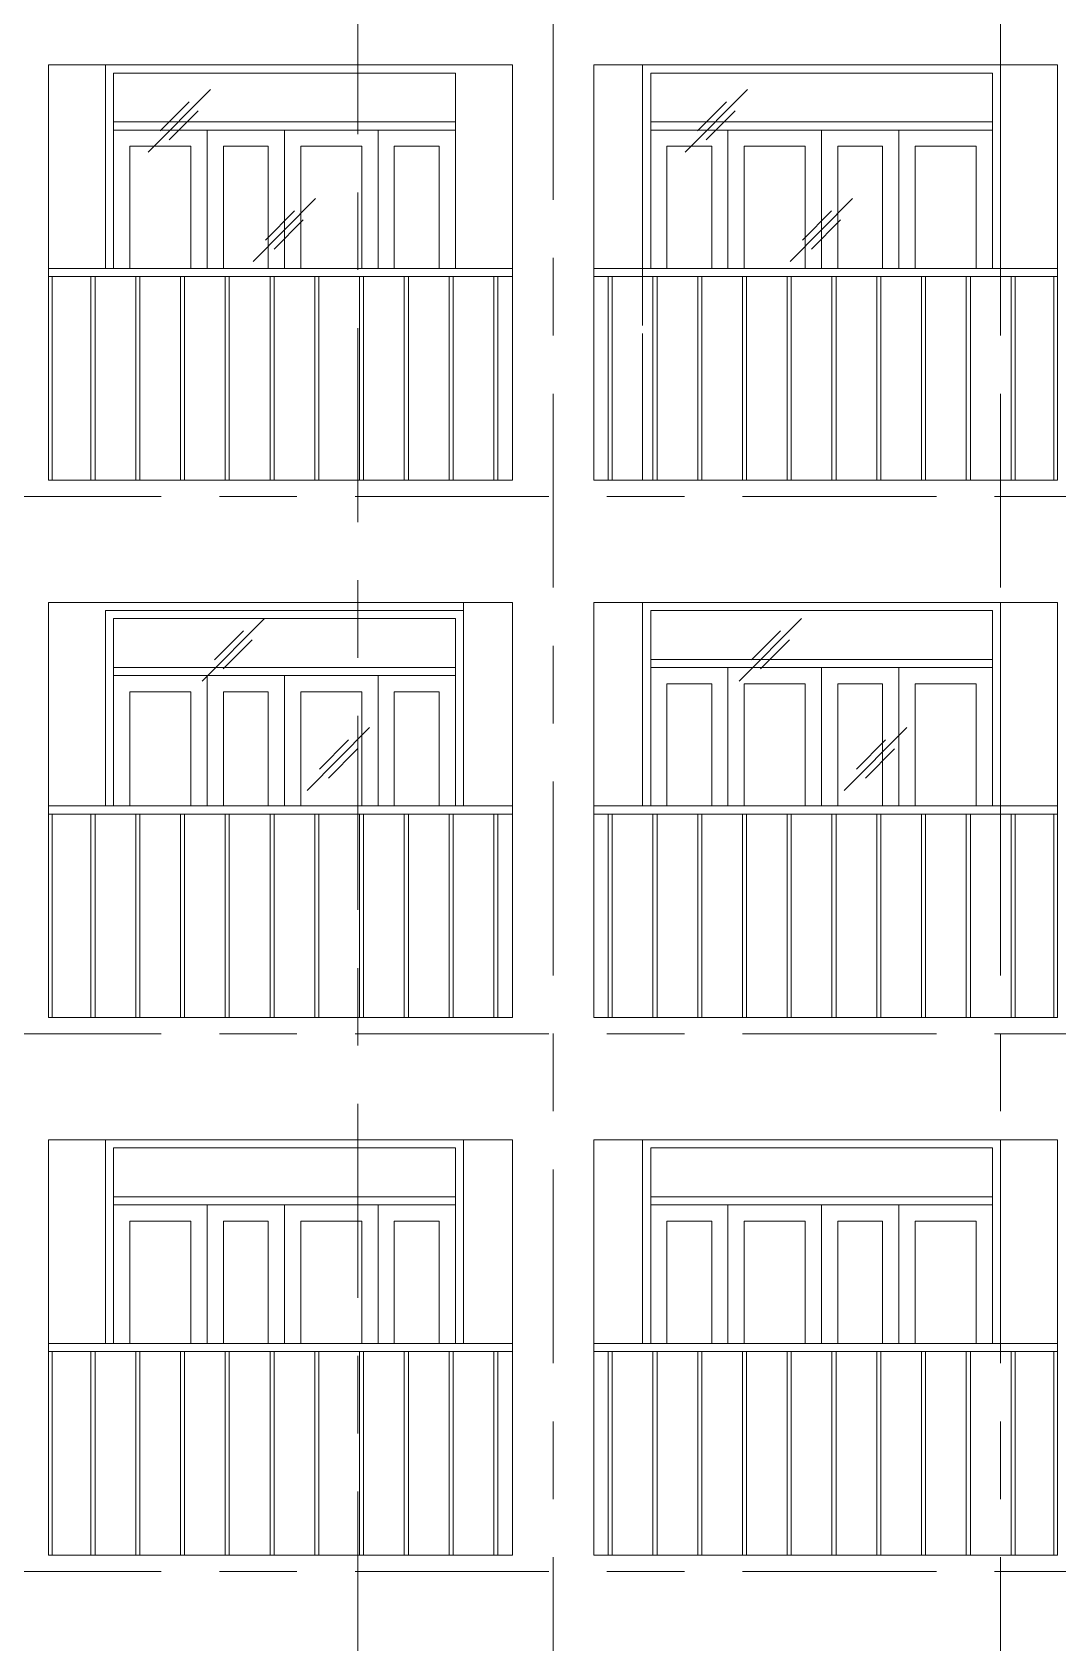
# Model space of a CAD drawing. Header units: millimetres. Extents: x -2100 to 124761, y -10432 to 93550.
# Drawn here: x 15900 to 22201, y 21462 to 31351 of the extents above; entities that cross this region are included whole.
import ezdxf
from ezdxf.xclip import XClip

# ---------------------------------------------------------------- set-up
doc = ezdxf.new("R2010")
doc.units = ezdxf.units.MM
doc.header["$XCLIPFRAME"] = 0
doc.linetypes.add('Centre', pattern=[31.75, 6.35, -4.7625, 15.875, -4.7625])
for name, color, linetype, lineweight in [('CUA', 31, 'Continuous', 9), ('KINH', 152, 'Continuous', 5), ('NET THAY 1', 41, 'Continuous', 5), ('NET THAY 2', 55, 'Continuous', 5), ('NET-THAY', 2, 'Continuous', 9), ('TRUC', 225, 'Continuous', 5)]:
    doc.layers.add(name, color=color, linetype=linetype, lineweight=lineweight)

# ---------------------------------------------------------------- blocks, each defined once
blk = doc.blocks.new('CUA LO GIA - DB6-V104-MẶT ĐỨNG TRỤC A-Q')
at = {"layer": 'CUA'}
for p, q in [((18549.9, 24500), (16349.9, 24500)), ((16349.9, 23250), (16349.9, 24500)), ((16399.9, 24450), (16399.9, 23250)), ((16399.9, 24450), (18499.9, 24450)), ((18499.9, 23250), (18499.9, 24450)), ((18499.9, 24150), (16399.9, 24150)), ((16399.9, 24150), (16399.9, 24100)), ((18499.9, 24100), (18499.9, 24150)), ((16399.9, 24100), (18499.9, 24100)), ((16974.9, 24100), (16399.9, 24100)), ((16399.9, 24100), (16399.9, 23250)), ((16974.9, 23250), (16974.9, 24100)), ((17449.9, 24100), (17449.9, 23250)), ((17449.9, 23250), (17449.9, 24100)), ((18024.9, 24100), (18024.9, 23250)), ((18499.9, 24100), (18024.9, 24100)), ((18499.9, 23250), (18499.9, 24100)), ((16499.9, 23250), (16499.9, 24000)), ((16499.9, 24000), (16874.9, 24000)), ((16874.9, 24000), (16874.9, 23250)), ((17074.9, 24000), (17349.9, 24000)), ((17074.9, 23250), (17074.9, 24000)), ((17349.9, 24000), (17349.9, 23250)), ((17549.9, 23250), (17549.9, 24000)), ((17549.9, 24000), (17924.9, 24000)), ((17924.9, 24000), (17924.9, 23250)), ((18124.9, 24000), (18399.9, 24000)), ((18124.9, 23250), (18124.9, 24000)), ((18399.9, 24000), (18399.9, 23250))]:
    blk.add_line(p, q, dxfattribs=at)
blk = doc.blocks.new('Railing - 25mm-V105-MẶT ĐỨNG TRỤC A-Q')
at = {"layer": 'NET THAY 2'}
for p, q in [((18736.1, 22000), (18736.1, 23250)), ((18761.1, 22000), (18761.1, 23250))]:
    blk.add_line(p, q, dxfattribs=at)
blk = doc.blocks.new('Railing - 25mm-V106-MẶT ĐỨNG TRỤC A-Q')
at = {"layer": 'NET THAY 2'}
blk.add_line((16023.6, 22000), (16023.6, 23250), dxfattribs=at)
blk = doc.blocks.new('Railing - Railing-1915052-MẶT ĐỨNG TRỤC A-Q')
for name, p in [('Railing - 25mm-V106-MẶT ĐỨNG TRỤC A-Q', (0, 0)), ('Railing - 25mm-V105-MẶT ĐỨNG TRỤC A-Q', (-2475, 0)), ('Railing - 25mm-V105-MẶT ĐỨNG TRỤC A-Q', (-2200, 0)), ('Railing - 25mm-V105-MẶT ĐỨNG TRỤC A-Q', (-1925, 0)), ('Railing - 25mm-V105-MẶT ĐỨNG TRỤC A-Q', (-1650, 0)), ('Railing - 25mm-V105-MẶT ĐỨNG TRỤC A-Q', (-1375, 0)), ('Railing - 25mm-V105-MẶT ĐỨNG TRỤC A-Q', (-1100, 0)), ('Railing - 25mm-V105-MẶT ĐỨNG TRỤC A-Q', (-825, 0)), ('Railing - 25mm-V105-MẶT ĐỨNG TRỤC A-Q', (-550, 0)), ('Railing - 25mm-V105-MẶT ĐỨNG TRỤC A-Q', (-275, 0)), ('Railing - 25mm-V105-MẶT ĐỨNG TRỤC A-Q', (0, 0))]:
    blk.add_blockref(name, p)
blk = doc.blocks.new('CUA LO GIA - DB6-1834141-MẶT ĐỨNG TRỤC A-Q')
at = {"layer": 'CUA'}
for p, q in [((21849.9, 24500), (19649.9, 24500)), ((19699.9, 24450), (19699.9, 23250)), ((19699.9, 24450), (21799.9, 24450)), ((21799.9, 23250), (21799.9, 24450)), ((21849.9, 24500), (21849.9, 23250)), ((21799.9, 24150), (19699.9, 24150)), ((19699.9, 24150), (19699.9, 24100)), ((21799.9, 24100), (21799.9, 24150)), ((19699.9, 24100), (21799.9, 24100)), ((20174.9, 24100), (19699.9, 24100)), ((19699.9, 24100), (19699.9, 23250)), ((20174.9, 23250), (20174.9, 24100)), ((20749.9, 23250), (20749.9, 24100)), ((20749.9, 24100), (20749.9, 23250)), ((21224.9, 24100), (21224.9, 23250)), ((21799.9, 24100), (21224.9, 24100)), ((21799.9, 23250), (21799.9, 24100)), ((19799.9, 23250), (19799.9, 24000)), ((19799.9, 24000), (20074.9, 24000)), ((20074.9, 24000), (20074.9, 23250)), ((20274.9, 24000), (20649.9, 24000)), ((20274.9, 23250), (20274.9, 24000)), ((20649.9, 24000), (20649.9, 23250)), ((20849.9, 23250), (20849.9, 24000)), ((20849.9, 24000), (21124.9, 24000)), ((21124.9, 24000), (21124.9, 23250)), ((21324.9, 24000), (21699.9, 24000)), ((21324.9, 23250), (21324.9, 24000)), ((21699.9, 24000), (21699.9, 23250))]:
    blk.add_line(p, q, dxfattribs=at)
blk = doc.blocks.new('Railing - Railing-1915061-MẶT ĐỨNG TRỤC A-Q')
at = {"extrusion": (0, 0, -1), "zscale": -1}
for name, p in [('Railing - 25mm-V105-MẶT ĐỨNG TRỤC A-Q', (-38199.9, 0)), ('Railing - 25mm-V105-MẶT ĐỨNG TRỤC A-Q', (-38474.9, 0)), ('Railing - 25mm-V105-MẶT ĐỨNG TRỤC A-Q', (-38749.9, 0)), ('Railing - 25mm-V105-MẶT ĐỨNG TRỤC A-Q', (-39024.9, 0)), ('Railing - 25mm-V105-MẶT ĐỨNG TRỤC A-Q', (-39299.9, 0)), ('Railing - 25mm-V105-MẶT ĐỨNG TRỤC A-Q', (-39574.9, 0)), ('Railing - 25mm-V105-MẶT ĐỨNG TRỤC A-Q', (-39849.9, 0)), ('Railing - 25mm-V105-MẶT ĐỨNG TRỤC A-Q', (-40124.9, 0)), ('Railing - 25mm-V105-MẶT ĐỨNG TRỤC A-Q', (-40399.9, 0)), ('Railing - 25mm-V105-MẶT ĐỨNG TRỤC A-Q', (-40674.9, 0)), ('Railing - 25mm-V106-MẶT ĐỨNG TRỤC A-Q', (-38199.9, 0))]:
    blk.add_blockref(name, p, dxfattribs=at)
blk = doc.blocks.new('Top Rail Type - Top Rail_Internal_-1915053-MẶT ĐỨNG TRỤC A-Q')
at = {"layer": 'NET THAY 1'}
for p, q in [((18849.9, 22950), (15999.9, 22950)), ((18849.9, 22900), (15999.9, 22900))]:
    blk.add_line(p, q, dxfattribs=at)
blk = doc.blocks.new('Top Rail Type - Top Rail_Internal_-1915062-MẶT ĐỨNG TRỤC A-Q')
at = {"layer": 'NET THAY 1'}
for p, q in [((22199.9, 22950), (19349.9, 22950)), ((19349.9, 22900), (22199.9, 22900))]:
    blk.add_line(p, q, dxfattribs=at)
blk = doc.blocks.new('A$C26D738F4')
at = {"layer": 'KINH'}
h = blk.add_hatch(dxfattribs=at)
h.set_pattern_fill('FP_11', color=256, style=0, pattern_type=2)
h.set_pattern_definition([(45.204, (11472, -13995.6), (0.002, 2032), [252.7, -2610.8]), (45.204, (11417.3, -13940.5), (0.002, 2032), [252.7, -2610.8]), (45.204, (11342, -14071.5), (0.002, 2032), [544.27, -2319.24]), (45.204, (10100.1, -12634.2), (0.002, 2032), [252.7, -2610.8]), (45.204, (10045.3, -12579), (0.002, 2032), [252.7, -2610.8]), (45.204, (9970, -12710), (0.002, 2032), [544.27, -2319.24])])
h.paths.add_polyline_path([(27086.8, -2600), (27086.8, -1400), (24886.8, -1400), (24886.8, -2600)])
h = blk.add_hatch(dxfattribs=at)
h.set_pattern_fill('FP_11', color=256, style=0, pattern_type=2)
h.set_pattern_definition([(45.204, (14772, -13995.6), (0.002, 2032), [252.7, -2610.8]), (45.204, (14717.3, -13940.5), (0.002, 2032), [252.7, -2610.8]), (45.204, (14642, -14071.5), (0.002, 2032), [544.27, -2319.24]), (45.204, (13400.1, -12634.2), (0.002, 2032), [252.7, -2610.8]), (45.204, (13345.3, -12579), (0.002, 2032), [252.7, -2610.8]), (45.204, (13270, -12710), (0.002, 2032), [544.27, -2319.24])])
h.paths.add_polyline_path([(30386.8, -2600), (30386.8, -1400), (28186.8, -1400), (28186.8, -2600)])
at = {"layer": 'NET-THAY'}
for p, q in [((24536.8, -100), (27386.8, -100)), ((24536.8, -2650), (24536.8, -100)), ((27086.8, -100), (27086.8, -1000)), ((27886.8, -100), (30736.8, -100)), ((30736.8, -100), (30736.8, -2650)), ((27086.8, -1050), (27086.8, -2650)), ((24536.8, -2650), (27386.8, -2650)), ((27886.8, -2650), (30736.8, -2650))]:
    blk.add_line(p, q, dxfattribs=at)
for points in [[(27386.8, -100), (27386.8, -2650)], [(27886.8, -100), (27886.8, -2650)]]:
    blk.add_lwpolyline(points, dxfattribs=at)
at = {"layer": 'CUA', "rotation": 180}
for name in ['CUA LO GIA - DB6-1834141-MẶT ĐỨNG TRỤC A-Q', 'CUA LO GIA - DB6-V104-MẶT ĐỨNG TRỤC A-Q']:
    blk.add_blockref(name, (46736.8, 21850), dxfattribs=at)
at = {"layer": 'NET THAY 1', "rotation": 180}
for name, p in [('Railing - Railing-1915061-MẶT ĐỨNG TRỤC A-Q', (46736.8, 21900)), ('Railing - Railing-1915052-MẶT ĐỨNG TRỤC A-Q', (46736.8, 21900)), ('Top Rail Type - Top Rail_Internal_-1915062-MẶT ĐỨNG TRỤC A-Q', (46736.8, 21550)), ('Top Rail Type - Top Rail_Internal_-1915053-MẶT ĐỨNG TRỤC A-Q', (46736.8, 21550))]:
    blk.add_blockref(name, p, dxfattribs=at)

msp = doc.modelspace()

# ---------------------------------------------------------------- hatches: boundary and pattern name
at = {"layer": 'KINH'}
h = msp.add_hatch(dxfattribs=at)
h.set_pattern_fill('FP_11', color=256, angle=180, style=0, pattern_type=2)
h.set_pattern_definition([(225.204, (31964.7, 39195.6), (-0.002, -2032), [252.7, -2610.8]), (225.204, (32019.5, 39140.5), (-0.002, -2032), [252.7, -2610.8]), (225.204, (32094.8, 39271.5), (-0.002, -2032), [544.27, -2319.24]), (225.204, (33336.7, 37834.2), (-0.002, -2032), [252.7, -2610.8]), (225.204, (33391.4, 37779), (-0.002, -2032), [252.7, -2610.8]), (225.204, (33466.8, 37910), (-0.002, -2032), [544.27, -2319.24])])
h.paths.add_polyline_path([(16349.9, 27800), (16349.9, 26600), (18549.9, 26600), (18549.9, 27800)])
h = msp.add_hatch(dxfattribs=at)
h.set_pattern_fill('FP_11', color=256, angle=180, style=0, pattern_type=2)
h.set_pattern_definition([(225.204, (35264.7, 39195.6), (-0.002, -2032), [252.7, -2610.8]), (225.204, (35319.5, 39140.5), (-0.002, -2032), [252.7, -2610.8]), (225.204, (35394.8, 39271.5), (-0.002, -2032), [544.27, -2319.24]), (225.204, (36636.7, 37834.2), (-0.002, -2032), [252.7, -2610.8]), (225.204, (36691.4, 37779), (-0.002, -2032), [252.7, -2610.8]), (225.204, (36766.8, 37910), (-0.002, -2032), [544.27, -2319.24])])
h.paths.add_polyline_path([(19649.9, 27800), (19649.9, 26600), (21849.9, 26600), (21849.9, 27800)])

# ---------------------------------------------------------------- linework, layer by layer
at = {"layer": 'CUA'}
for p, q in [((18549.9, 27850), (18549.9, 26600)), ((19649.9, 26600), (19649.9, 27850)), ((19649.9, 23300), (19649.9, 24550))]:
    msp.add_line(p, q, dxfattribs=at)
at = {"layer": 'NET-THAY'}
for p, q in [((18849.9, 27850), (15999.9, 27850)), ((15999.9, 25300), (15999.9, 27850)), ((16349.9, 27800), (18549.9, 27800)), ((22199.9, 27850), (19349.9, 27850)), ((22199.9, 27850), (22199.9, 25300)), ((18849.9, 25300), (15999.9, 25300)), ((22199.9, 25300), (19349.9, 25300)), ((18849.9, 24550), (15999.9, 24550)), ((15999.9, 22000), (15999.9, 24550)), ((18549.9, 24550), (18549.9, 23300)), ((22199.9, 24550), (19349.9, 24550)), ((22199.9, 24550), (22199.9, 22000)), ((16349.9, 23300), (16349.9, 24500)), ((18849.9, 22000), (15999.9, 22000)), ((22199.9, 22000), (19349.9, 22000))]:
    msp.add_line(p, q, dxfattribs=at)
for points in [[(18849.9, 25300), (18849.9, 27850)], [(19349.9, 25300), (19349.9, 27850)], [(18849.9, 22000), (18849.9, 24550)], [(19349.9, 22000), (19349.9, 24550)]]:
    msp.add_lwpolyline(points, dxfattribs=at)
at = {"layer": 'TRUC', "linetype": 'Centre', "ltscale": 75}
for p, q in [((17899.9, -5827.8), (17899.9, 93540.4)), ((19099.9, -3849.3), (19099.9, 93540.4)), ((21849.9, -3849.3), (21849.9, 93540.4)), ((-2000.1, 28500), (44599.9, 28500)), ((-2000.1, 25200), (44599.9, 25200)), ((-2000.1, 21900), (44599.9, 21900))]:
    msp.add_line(p, q, dxfattribs=at)

# ---------------------------------------------------------------- block references
at = {"layer": 'CUA'}
ref = msp.add_blockref('CUA LO GIA - DB6-V104-MẶT ĐỨNG TRỤC A-Q', (0, 3300), dxfattribs=at)
XClip(ref).set_block_clipping_path([(16263.6521606764, 23300.0000000003), (18603.2690537493, 24549.9999999992)])
for name, p in [('CUA LO GIA - DB6-1834141-MẶT ĐỨNG TRỤC A-Q', (0, 3350)), ('CUA LO GIA - DB6-V104-MẶT ĐỨNG TRỤC A-Q', (0, 50)), ('CUA LO GIA - DB6-1834141-MẶT ĐỨNG TRỤC A-Q', (0, 50))]:
    msp.add_blockref(name, p, dxfattribs=at)
at = {"layer": 'NET THAY 1'}
for name, p in [('Top Rail Type - Top Rail_Internal_-1915053-MẶT ĐỨNG TRỤC A-Q', (0, 3650)), ('Railing - Railing-1915052-MẶT ĐỨNG TRỤC A-Q', (0, 3300)), ('Top Rail Type - Top Rail_Internal_-1915062-MẶT ĐỨNG TRỤC A-Q', (0, 3650)), ('Railing - Railing-1915061-MẶT ĐỨNG TRỤC A-Q', (0, 3300)), ('Top Rail Type - Top Rail_Internal_-1915053-MẶT ĐỨNG TRỤC A-Q', (0, 350)), ('Railing - Railing-1915052-MẶT ĐỨNG TRỤC A-Q', (0, 0)), ('Top Rail Type - Top Rail_Internal_-1915062-MẶT ĐỨNG TRỤC A-Q', (0, 350)), ('Railing - Railing-1915061-MẶT ĐỨNG TRỤC A-Q', (0, 0))]:
    msp.add_blockref(name, p, dxfattribs=at)
at = {"layer": 'NET-THAY', "rotation": 180}
msp.add_blockref('A$C26D738F4', (46736.8, 28500), dxfattribs=at)

doc.saveas('drawing.dxf')
